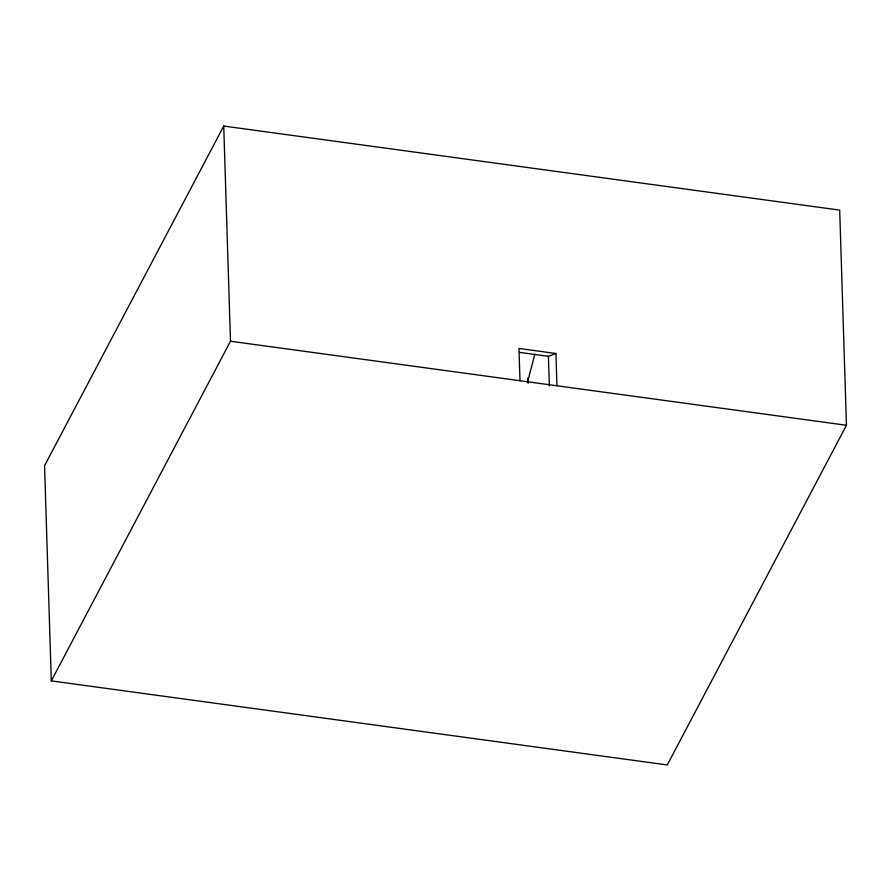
<?xml version="1.0" encoding="UTF-8"?>
<svg xmlns="http://www.w3.org/2000/svg" width="891" height="891" viewBox="0 0 891 891"><rect width="100%" height="100%" fill="white"/><g stroke="black" fill="none" stroke-linecap="round" stroke-linejoin="round"><path stroke-width="1.34" d="M527.494 382.339L534.8 354.228M223.73 126.054L44.55 465.726L51.31 680.891L667.27 764.946L846.45 425.274L839.69 210.109L223.73 126.054L230.491 341.231L51.31 680.891M519.687 352.402L548.433 356.322L555.939 353.493L556.953 385.77M555.939 353.493L518.974 348.459L519.988 380.724M230.491 341.231L846.45 425.274M548.433 356.322L549.357 385.914M527.929 377.773L528.096 383.342"/></g></svg>
